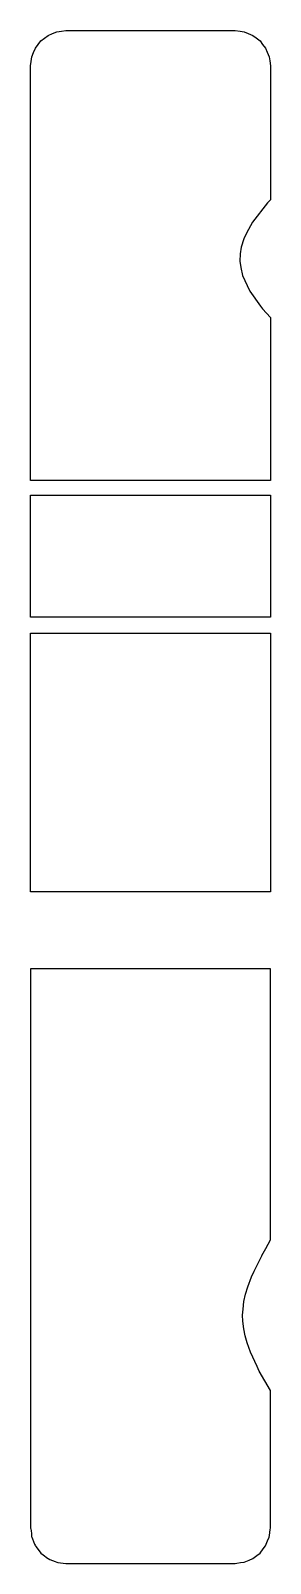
# Model space of a CAD drawing. Header units: metres. Extents: x 2.4 to 16, y -16 to 71.
import ezdxf

# ---------------------------------------------------------------- set-up
doc = ezdxf.new("R2010")
doc.units = ezdxf.units.M

msp = doc.modelspace()

# ---------------------------------------------------------------- linework, layer by layer
for p, q in [((2.986, 70.414), (3.193, 70.573)), ((3.193, 70.573), (3.4, 70.732)), ((3.4, 70.732), (3.642, 70.832)), ((3.642, 70.832), (3.882, 70.932)), ((3.882, 70.932), (4.142, 70.966)), ((4.142, 70.966), (4.4, 71)), ((4.4, 71), (6.545, 71)), ((6.545, 71), (13.751, 71)), ((13.751, 71), (14, 71)), ((14, 71), (14.279, 70.963)), ((14.279, 70.963), (14.518, 70.932)), ((14.518, 70.932), (14.74, 70.84)), ((14.74, 70.84), (15, 70.732)), ((15, 70.732), (15.191, 70.585)), ((15.191, 70.585), (15.414, 70.414)), ((2.468, 69.518), (2.568, 69.759)), ((2.568, 69.759), (2.668, 70)), ((2.668, 70), (2.827, 70.208)), ((2.827, 70.208), (2.986, 70.414)), ((15.414, 70.414), (15.561, 70.223)), ((15.561, 70.223), (15.732, 70)), ((15.732, 70), (15.824, 69.777)), ((15.824, 69.777), (15.932, 69.518)), ((2.4, 69), (2.434, 69.258)), ((2.4, 61.608), (2.4, 69)), ((2.434, 69.258), (2.468, 69.518)), ((15.932, 69.518), (15.963, 69.279)), ((15.963, 69.279), (16, 69)), ((16, 69), (16, 61.481)), ((16, 69), (16, 69)), ((2.4, 60.979), (2.4, 61.608)), ((2.4, 60.271), (2.4, 60.979)), ((15.837, 61.226), (14.996, 60.134)), ((15.873, 61.273), (15.837, 61.226)), ((16, 61.404), (15.873, 61.273)), ((16, 61.481), (16, 61.404)), ((2.4, 59.55), (2.4, 60.271)), ((14.996, 60.134), (14.648, 59.502)), ((2.4, 57.778), (2.4, 59.55)), ((14.491, 59.18), (14.346, 58.706)), ((14.648, 59.502), (14.491, 59.18)), ((14.285, 58.336), (14.265, 57.918)), ((14.346, 58.706), (14.285, 58.336)), ((2.4, 57.269), (2.4, 57.778)), ((14.265, 57.918), (14.327, 57.551)), ((14.327, 57.551), (14.422, 57.103)), ((2.4, 56.641), (2.4, 57.269)), ((2.4, 55.974), (2.4, 56.641)), ((14.422, 57.103), (14.687, 56.533)), ((2.4, 55.346), (2.4, 55.974)), ((14.687, 56.533), (14.839, 56.221)), ((14.839, 56.221), (15.442, 55.36)), ((2.4, 54.818), (2.4, 55.346)), ((2.4, 49.774), (2.4, 54.818)), ((15.442, 55.36), (15.552, 55.218)), ((15.552, 55.218), (16, 54.722)), ((16, 54.722), (16, 48.613)), ((2.4, 48.6), (2.4, 49.774)), ((2.4, 45.467), (2.4, 48.6)), ((16, 48.613), (16, 45.467)), ((14.699, 45.467), (2.4, 45.467)), ((16, 45.467), (14.699, 45.467)), ((2.4, 41.158), (2.4, 44.638)), ((2.4, 44.638), (3.701, 44.638)), ((3.701, 44.638), (16, 44.638)), ((16, 44.638), (16, 41.324)), ((2.4, 37.71), (2.4, 41.158)), ((16, 41.324), (16, 37.71)), ((16, 41.324), (16, 41.324)), ((3.819, 37.71), (2.4, 37.71)), ((16, 37.71), (3.819, 37.71)), ((2.4, 32.576), (2.4, 36.807)), ((2.4, 36.807), (14.581, 36.807)), ((14.581, 36.807), (16, 36.807)), ((16, 36.807), (16, 29.05)), ((2.4, 29.05), (2.4, 32.576)), ((2.4, 27.996), (2.4, 29.05)), ((16, 29.05), (16, 26.414)), ((2.4, 26.414), (2.4, 27.996)), ((2.4, 24.029), (2.4, 26.414)), ((16, 26.414), (16, 22.122)), ((16, 26.414), (16, 26.414)), ((2.4, 22.122), (2.4, 24.029)), ((9.259, 22.122), (2.4, 22.122)), ((16, 22.122), (9.259, 22.122)), ((9.141, 17.754), (2.4, 17.754)), ((2.4, 17.754), (2.4, 15.413)), ((16, 17.754), (9.141, 17.754)), ((16, 13.461), (16, 17.754)), ((2.4, 15.413), (2.4, 13.461)), ((2.4, 13.461), (2.4, 11.022)), ((16, 11.022), (16, 13.461)), ((2.4, 11.022), (2.4, 9.802)), ((16, 3.596), (16, 11.022)), ((2.4, 9.802), (2.4, 6.819)), ((2.4, 6.819), (2.4, 3.963)), ((2.4, 3.963), (2.4, 1.63)), ((16, 2.355), (16, 3.596)), ((15.521, 1.48), (15.74, 1.879)), ((15.74, 1.879), (16, 2.355)), ((16, 2.355), (16, 2.355)), ((2.4, 1.63), (2.4, 0.865)), ((15.081, 0.59), (15.513, 1.464)), ((15.513, 1.464), (15.515, 1.469)), ((15.515, 1.469), (15.518, 1.474)), ((15.518, 1.474), (15.521, 1.48)), ((2.4, 0.865), (2.4, 0.108)), ((2.4, 0.108), (2.4, -1.038)), ((14.716, -0.307), (14.932, 0.271)), ((14.932, 0.271), (15.081, 0.59)), ((14.499, -1.13), (14.598, -0.713)), ((14.598, -0.713), (14.716, -0.307)), ((2.4, -1.038), (2.4, -1.671)), ((2.4, -1.671), (2.4, -2.255)), ((14.425, -1.916), (14.458, -1.564)), ((14.458, -1.564), (14.499, -1.13)), ((2.4, -2.255), (2.4, -2.737)), ((14.444, -2.26), (14.425, -1.916)), ((14.49, -2.692), (14.444, -2.26)), ((2.4, -2.737), (2.4, -3.689)), ((14.569, -3.088), (14.49, -2.692)), ((14.689, -3.486), (14.569, -3.088)), ((2.4, -3.689), (2.4, -4.308)), ((2.4, -4.308), (2.4, -4.339)), ((2.4, -4.339), (2.4, -13.965)), ((14.868, -4.015), (14.689, -3.486)), ((15.246, -4.831), (14.868, -4.015)), ((15.374, -5.099), (15.246, -4.831)), ((16, -6.187), (15.374, -5.099)), ((16, -6.371), (16, -6.187)), ((16, -7.322), (16, -6.371)), ((16, -14), (16, -7.322)), ((2.4, -13.965), (2.4, -14)), ((2.4, -14), (2.403, -14.047)), ((2.403, -14.047), (2.42, -14.155)), ((2.42, -14.155), (2.441, -14.311)), ((2.441, -14.311), (2.456, -14.468)), ((2.456, -14.468), (2.468, -14.518)), ((2.468, -14.518), (2.502, -14.617)), ((2.502, -14.617), (2.622, -14.907)), ((15.732, -15), (15.847, -14.722)), ((15.847, -14.722), (15.932, -14.518)), ((15.932, -14.518), (15.949, -14.427)), ((15.949, -14.427), (15.995, -14.076)), ((15.995, -14.076), (16, -14)), ((2.622, -14.907), (2.668, -15)), ((2.668, -15), (2.696, -15.045)), ((2.696, -15.045), (2.887, -15.294)), ((2.887, -15.294), (2.986, -15.414)), ((2.986, -15.414), (3.108, -15.514)), ((3.108, -15.514), (3.357, -15.705)), ((14.999, -15.732), (15.239, -15.549)), ((15.239, -15.549), (15.414, -15.414)), ((15.414, -15.414), (15.597, -15.175)), ((15.597, -15.175), (15.732, -15)), ((3.357, -15.705), (3.4, -15.732)), ((3.4, -15.732), (3.495, -15.779)), ((3.495, -15.779), (3.784, -15.899)), ((3.784, -15.899), (3.882, -15.932)), ((3.882, -15.932), (3.934, -15.944)), ((3.934, -15.944), (4.095, -15.97)), ((4.095, -15.97), (4.4, -16)), ((4.4, -16), (7.167, -16)), ((7.167, -16), (14, -16)), ((14, -16), (14.097, -15.992)), ((14.097, -15.992), (14.298, -15.961)), ((14.298, -15.961), (14.518, -15.932)), ((14.518, -15.932), (14.795, -15.817)), ((14.795, -15.817), (14.999, -15.732))]:
    msp.add_line(p, q)

doc.saveas('drawing.dxf')
